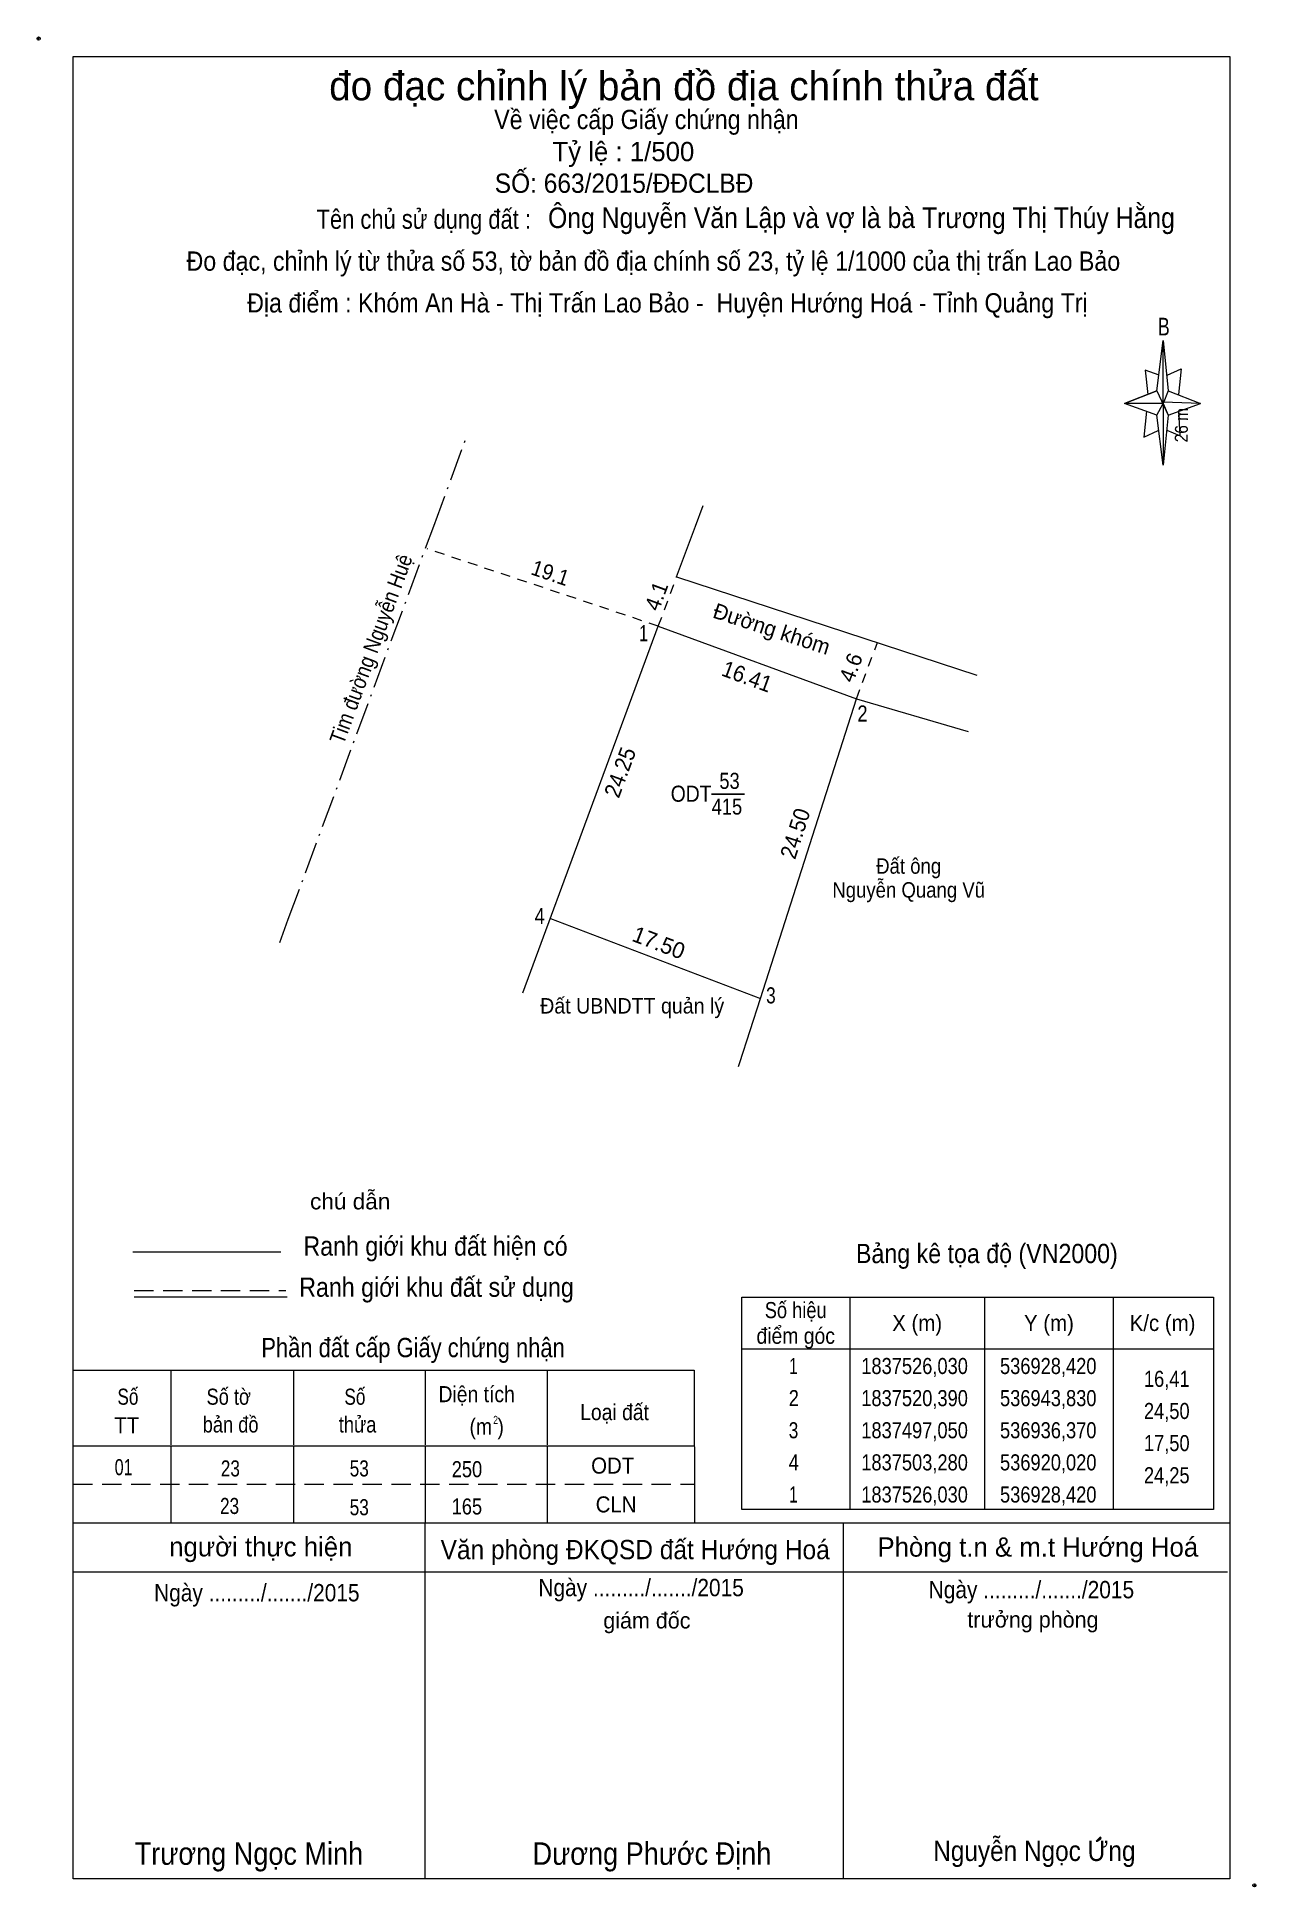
# Model space of a CAD drawing. Header units: metres. Extents: x 536880 to 536975, y 1837428 to 1837572.
import ezdxf
from ezdxf.enums import TextEntityAlignment as Align

# ---------------------------------------------------------------- set-up
doc = ezdxf.new("R2010")
doc.units = ezdxf.units.M
doc.header["$LTSCALE"] = 0.5
doc.header["$PDMODE"] = 32
doc.header["$PDSIZE"] = 0.25
for name, pattern in [('DOT_DASHED', [7.7, 5, -1.2, 0.3, -1.2]), ('MEDIUM_DASHED', [4.5, 3, -1.5]), ('SHORT_DASHED', [2.7, 1.5, -1.2])]:
    doc.linetypes.add(name, pattern=pattern)
for name, color, linetype, lineweight in [('10', 7, 'Continuous', 13), ('13', 7, 'Continuous', 25), ('17', 7, 'Continuous', 13), ('6', 7, 'Continuous', 13), ('63', 7, 'Continuous', 13)]:
    doc.layers.add(name, color=color, linetype=linetype, lineweight=lineweight)

msp = doc.modelspace()

# ---------------------------------------------------------------- hatches: boundary and pattern name
at = {"layer": '6'}
msp.add_hatch(color=256, dxfattribs=at).paths.add_polyline_path([(536962.84, 1837431.67), (536962.86, 1837431.69), (536962.88, 1837431.73), (536962.86, 1837431.77), (536962.82, 1837431.79), (536962.78, 1837431.77), (536962.74, 1837431.75), (536962.5, 1837431.48), (536962.56, 1837431.48)])

# ---------------------------------------------------------------- linework, layer by layer
at = {"layer": '10'}
for p, q in [((536929.84, 1837529.87), (536953.2, 1837522.22)), ((536928.42, 1837526.03), (536943.83, 1837520.39)), ((536936.37, 1837497.05), (536943.83, 1837520.39)), ((536943.83, 1837520.39), (536952.52, 1837517.83)), ((536920.02, 1837503.28), (536936.37, 1837497.05))]:
    msp.add_line(p, q, dxfattribs=at)
msp.add_lwpolyline([(536934.67, 1837491.77), (536934.77, 1837492.09), (536936.37, 1837497.05)], dxfattribs=at)
at = {"layer": '13'}
msp.add_line((536932.56, 1837512.95), (536935.13, 1837512.95), dxfattribs=at)
at = {"layer": '17', "linetype": 'DOT_DASHED'}
for p, q in [((536910.94, 1837533.81), (536913.59, 1837540.99)), ((536899.63, 1837503.22), (536910.94, 1837533.81)), ((536898.96, 1837501.41), (536899.63, 1837503.22))]:
    msp.add_line(p, q, dxfattribs=at)
at = {"layer": '17'}
for p, q in [((536931.3, 1837533.81), (536931.9, 1837535.42)), ((536929.84, 1837529.87), (536931.3, 1837533.81)), ((536917.89, 1837497.5), (536928.42, 1837526.03)), ((536882.9, 1837462.26), (536931.23, 1837462.26))]:
    msp.add_line(p, q, dxfattribs=at)
at = {"layer": '17', "linetype": 'SHORT_DASHED'}
for p, q in [((536928.42, 1837526.03), (536910.44, 1837532.05)), ((536928.42, 1837526.03), (536929.84, 1837529.87)), ((536943.83, 1837520.39), (536945.47, 1837524.75))]:
    msp.add_line(p, q, dxfattribs=at)
at = {"layer": '6'}
for p, q in [((536967.2, 1837544.35), (536967.7, 1837548.25)), ((536967.2, 1837542.45), (536964.7, 1837543.35)), ((536968.1, 1837544.35), (536970.6, 1837543.35)), ((536968.1, 1837542.45), (536967.7, 1837538.55)), ((536968.9, 1837542.75), (536969, 1837540.85)), ((536969, 1837540.85), (536968, 1837541.25)), ((536887.54, 1837477.35), (536899.04, 1837477.35)), ((536887.64, 1837473.85), (536899.54, 1837473.85)), ((536882.9, 1837468.15), (536931.22, 1837468.15)), ((536890.49, 1837468.15), (536890.49, 1837462.33)), ((536900.03, 1837468.15), (536900.03, 1837462.33)), ((536910.28, 1837468.15), (536910.28, 1837462.33)), ((536919.77, 1837468.15), (536919.77, 1837462.33)), ((536931.22, 1837468.15), (536931.23, 1837456.25)), ((536890.49, 1837462.28), (536890.49, 1837456.25)), ((536900.03, 1837462.28), (536900.03, 1837456.25)), ((536910.28, 1837462.28), (536910.28, 1837456.25)), ((536919.77, 1837462.28), (536919.77, 1837456.25)), ((536882.9, 1837456.25), (536972.9, 1837456.25)), ((536910.25, 1837456.25), (536910.25, 1837428.55)), ((536942.8, 1837456.25), (536942.8, 1837428.55)), ((536882.9, 1837452.45), (536972.7, 1837452.45))]:
    msp.add_line(p, q, dxfattribs=at)
at = {"layer": '6', "linetype": 'MEDIUM_DASHED'}
for p, q in [((536887.64, 1837474.35), (536899.44, 1837474.35)), ((536882.9, 1837459.27), (536931.23, 1837459.27))]:
    msp.add_line(p, q, dxfattribs=at)
at = {"layer": '6'}
for points in [[(536882.9, 1837570.35), (536972.9, 1837570.35), (536972.9, 1837428.55), (536882.9, 1837428.55)], [(536967.7, 1837548.25), (536968.1, 1837544.35), (536967.7, 1837543.35)], [(536967.7, 1837543.35), (536964.7, 1837543.35), (536967.2, 1837544.35), (536968.1, 1837542.45), (536970.6, 1837543.35), (536967.7, 1837543.45)], [(536967.7, 1837543.35), (536967.7, 1837538.55), (536967.2, 1837542.45)], [(536962.84, 1837431.67), (536962.86, 1837431.69), (536962.88, 1837431.73), (536962.86, 1837431.77), (536962.82, 1837431.79), (536962.78, 1837431.77), (536962.74, 1837431.75), (536962.5, 1837431.48), (536962.56, 1837431.48)]]:
    msp.add_lwpolyline(points, close=True, dxfattribs=at)
for points in [[(536967.4, 1837545.55), (536966.3, 1837545.95), (536966.5, 1837544.05)], [(536968, 1837545.55), (536969.1, 1837546.05), (536968.9, 1837544.05)], [(536967.7, 1837543.35), (536967.2, 1837544.35), (536964.7, 1837543.35)], [(536967.7, 1837543.35), (536968.1, 1837542.45), (536970.6, 1837543.35)], [(536966.4, 1837542.75), (536966.2, 1837540.75), (536967.3, 1837541.25)]]:
    msp.add_lwpolyline(points, dxfattribs=at)
for p in [(536880.2, 1837571.75), (536974.8, 1837428.05)]:
    msp.add_point(p, dxfattribs=at)
at = {"layer": '63'}
for p, q in [((536943.31, 1837473.81), (536943.31, 1837457.31)), ((536953.81, 1837473.81), (536953.81, 1837457.31)), ((536963.81, 1837473.81), (536963.81, 1837457.31)), ((536934.91, 1837469.81), (536971.61, 1837469.81))]:
    msp.add_line(p, q, dxfattribs=at)
msp.add_lwpolyline([(536934.91, 1837473.81), (536971.61, 1837473.81), (536971.61, 1837457.31), (536934.91, 1837457.31)], close=True, dxfattribs=at)

# ---------------------------------------------------------------- texts
at = {"layer": '13', "width": 0.85}
for s, p in [('53', (536933.96, 1837513.37)), ('415', (536933.76, 1837511.37))]:
    msp.add_text(s, height=1.25, dxfattribs=at).set_placement(p, align=Align.CENTER)
at = {"layer": '13', "width": 0.9}
msp.add_text('ODT', height=1.25, dxfattribs=at).set_placement((536932.56, 1837512.37), align=Align.RIGHT)
at = {"layer": '17'}
for s, rotation, width, p in [('Tim đường Nguyễn Huệ', 69.714, 0.9, (536906.6257, 1837524.057)), ('19.1', 341.489, 0.95, (536919.8295, 1837529.6081))]:
    msp.add_text(s, height=1.2, rotation=rotation, dxfattribs=dict(at, width=width)).set_placement(p, align=Align.CENTER)
for s, rotation, p in [('4.1', 69.706, (536928.8353, 1837528.1719)), ('Đường khóm', 341.867, (536937.0583, 1837525.2512)), ('4.6', 69.386, (536943.9652, 1837522.6038))]:
    msp.add_text(s, height=1.2, rotation=rotation, dxfattribs=at).set_placement(p, align=Align.CENTER)
for s, width, p in [('Đất ông', 0.9, (536947.9, 1837506.77)), ('Nguyễn Quang Vũ', 0.9, (536947.9, 1837504.91)), ('Đất UBNDTT quản lý', 0.95, (536926.385, 1837495.89))]:
    msp.add_text(s, height=1.2, dxfattribs=dict(at, width=width)).set_placement(p, align=Align.CENTER)
at = {"layer": '6'}
for s, height, p in [('đo đạc chỉnh lý bản đồ địa chính thửa đất', 2.25, (536930.415, 1837566.95)), ('Tỷ lệ : 1/500', 1.5, (536925.7, 1837562.21)), ('người thực hiện', 1.5, (536897.49, 1837453.65)), ('Phòng t.n & m.t Hướng Hoá ', 1.5, (536958.225, 1837453.63)), ('giám đốc', 1.25, (536927.53, 1837448.04)), ('  trưởng phòng ', 1.25, (536957.335, 1837448.11))]:
    msp.add_text(s, height=height, dxfattribs=at).set_placement(p, align=Align.CENTER)
for s, height, width, p in [('Về việc cấp Giấy chứng nhận', 1.5, 0.9, (536927.495, 1837564.71)), ('SỐ: 663/2015/ĐĐCLBĐ', 1.5, 0.95, (536925.755, 1837559.75)), ('Tên chủ sử dụng đất :', 1.5, 0.85, (536910.17, 1837556.95)), ('Đo đạc, chỉnh lý từ thửa số 53, tờ bản đồ địa chính số 23, tỷ lệ 1/1000 của thị trấn Lao Bảo', 1.5, 0.9, (536928.035, 1837553.69)), ('Địa điểm : Khóm An Hà - Thị Trấn Lao Bảo -  Huyện Hướng Hoá - Tỉnh Quảng Trị ', 1.5, 0.9, (536929.38, 1837550.44)), ('B', 1.378, 0.75, (536967.75, 1837548.65)), ('chú dẫn', 1.25, 1.05, (536904.445, 1837480.65)), ('Ranh giới khu đất hiện có ', 1.5, 0.9, (536911.335, 1837477.05)), ('Bảng kê tọa độ (VN2000)', 1.5, 0.9, (536953.985, 1837476.47)), ('Ranh giới khu đất sử dụng', 1.5, 0.9, (536911.16, 1837473.85)), ('Phần đất cấp Giấy chứng nhận', 1.5, 0.85, (536909.335, 1837469.15)), ('Số', 1.25, 0.8, (536887.15, 1837465.45)), ('Số tờ', 1.25, 0.85, (536894.995, 1837465.45)), ('Số', 1.25, 0.8, (536904.81, 1837465.45)), ('Diện tích', 1.25, 0.9, (536914.285, 1837465.65)), ('Loại đất', 1.25, 0.9, (536925.015, 1837464.25)), ('TT', 1.25, 0.95, (536887.06, 1837463.23)), ('bản đồ', 1.25, 0.85, (536895.14, 1837463.29)), ('thửa', 1.25, 0.85, (536905.02, 1837463.29)), ('(m )', 1.25, 0.9, (536915.065, 1837463.13)), ('2', 0.625, 0.8, (536915.76, 1837463.96)), ('ODT', 1.25, 0.95, (536924.87, 1837460.09)), ('01', 1.25, 0.75, (536886.815, 1837459.97)), ('23', 1.25, 0.8, (536895.12, 1837459.87)), ('53', 1.25, 0.8, (536905.15, 1837459.87)), ('250', 1.25, 0.85, (536913.53, 1837459.81)), ('23', 1.25, 0.8, (536895.06, 1837456.95)), ('53', 1.25, 0.8, (536905.15, 1837456.85)), ('165', 1.25, 0.85, (536913.525, 1837456.91)), ('CLN', 1.25, 0.95, (536925.135, 1837457.07)), ('Văn phòng ĐKQSD đất Hướng Hoá', 1.5, 0.95, (536926.62, 1837453.43)), ('Ngày ........./......./2015', 1.35, 0.9, (536897.18, 1837450.15)), ('Ngày ........./......./2015', 1.35, 0.9, (536927.08, 1837450.55)), ('Ngày ........./......./2015', 1.35, 0.9, (536957.45, 1837450.39)), ('Trương Ngọc Minh', 1.75, 0.9, (536896.565, 1837429.65)), ('Dương Phước Định', 1.75, 0.9, (536927.925, 1837429.65)), ('Nguyễn Ngọc Ưng', 1.575, 0.9, (536957.68, 1837429.95))]:
    msp.add_text(s, height=height, dxfattribs=dict(at, width=width)).set_placement(p, align=Align.CENTER)
at = {"layer": '6', "width": 0.9}
msp.add_text('Ông Nguyễn Văn Lập và vợ là bà Trương Thị Thúy Hằng', height=1.6, dxfattribs=at).set_placement((536919.84, 1837557.01))
msp.add_text('26 m', height=0.9996, rotation=89.004, dxfattribs=at).set_placement((536969.6229, 1837541.6663), align=Align.CENTER)
at = {"layer": '63'}
for s, width, p in [(' 1', 0.75, (536927.62, 1837524.86)), (' 2', 0.85, (536944.7, 1837518.61)), (' 4', 0.85, (536919.58, 1837502.85)), (' 3', 0.8, (536937.55, 1837496.68)), ('16,41', 0.85, (536969.76, 1837466.84)), ('24,50', 0.85, (536969.76, 1837464.34)), ('17,50', 0.85, (536969.76, 1837461.84)), ('24,25', 0.85, (536969.76, 1837459.34))]:
    msp.add_text(s, height=1.25, dxfattribs=dict(at, width=width)).set_placement(p, align=Align.RIGHT)
at = {"layer": '63', "width": 0.95}
for s, rotation, p in [('16.41', 339.898, (536935.1152, 1837521.531)), ('24.25', 69.734, (536926.0291, 1837514.4435)), ('24.50', 72.275, (536939.6636, 1837509.7097))]:
    msp.add_text(s, height=1.25, rotation=rotation, dxfattribs=at).set_placement(p, align=Align.CENTER)
at = {"layer": '63'}
msp.add_text('17.50', height=1.25, rotation=339.141, dxfattribs=at).set_placement((536928.2375, 1837500.8194), align=Align.CENTER)
for s, width, p in [('Số hiệu', 0.85, (536939.11, 1837472.19)), ('điểm góc', 0.9, (536939.11, 1837470.19)), ('X (m)', 0.95, (536948.56, 1837471.19)), ('Y (m)', 0.95, (536958.815, 1837471.19)), ('K/c (m)', 0.95, (536967.655, 1837471.19)), (' 1', 0.75, (536938.76, 1837467.84)), ('1837526,030', 0.85, (536948.36, 1837467.84)), ('536928,420', 0.85, (536958.76, 1837467.84)), (' 2', 0.85, (536938.765, 1837465.34)), ('1837520,390', 0.85, (536948.36, 1837465.34)), ('536943,830', 0.85, (536958.76, 1837465.34)), (' 3', 0.8, (536938.755, 1837462.84)), ('1837497,050', 0.85, (536948.36, 1837462.84)), ('536936,370', 0.85, (536958.76, 1837462.84)), (' 4', 0.85, (536938.76, 1837460.34)), ('1837503,280', 0.85, (536948.36, 1837460.34)), ('536920,020', 0.85, (536958.76, 1837460.34)), (' 1', 0.75, (536938.76, 1837457.84)), ('1837526,030', 0.85, (536948.36, 1837457.84)), ('536928,420', 0.85, (536958.76, 1837457.84))]:
    msp.add_text(s, height=1.25, dxfattribs=dict(at, width=width)).set_placement(p, align=Align.CENTER)

doc.saveas('drawing.dxf')
